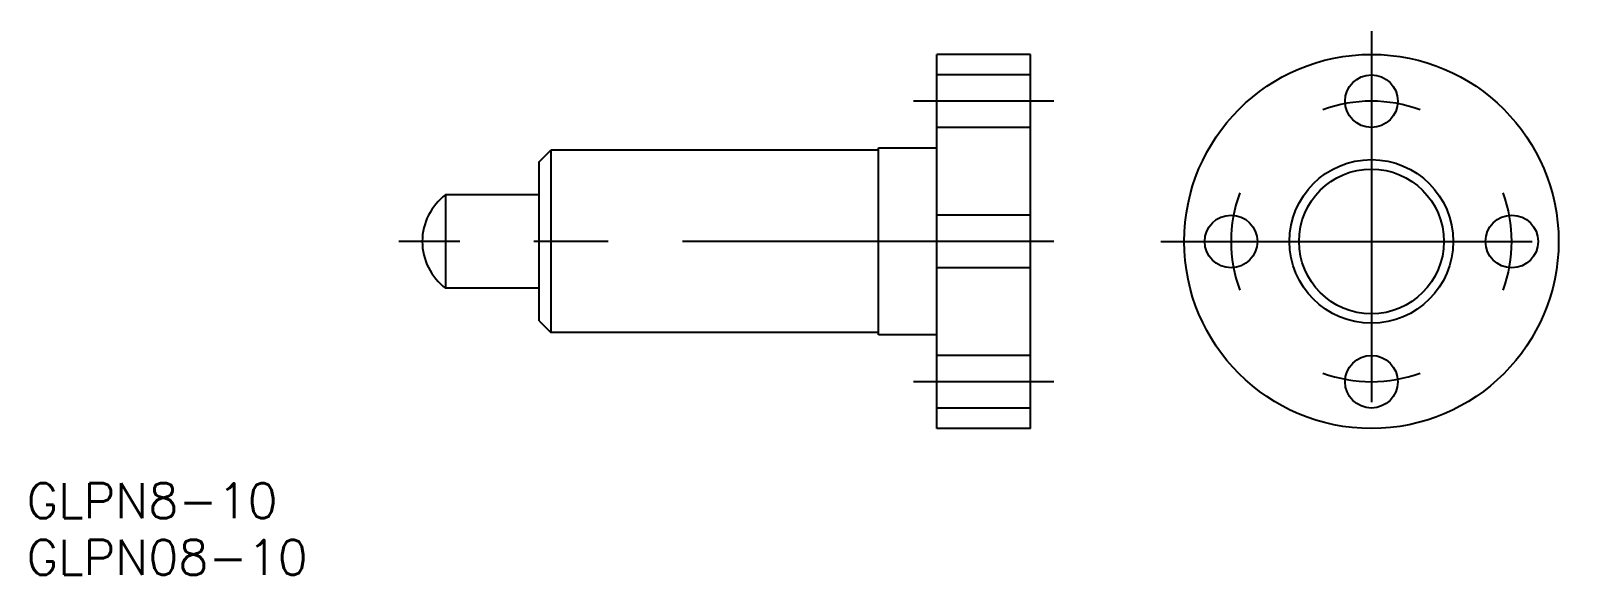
# Model space of a CAD drawing. Extents: x -115 to 18, y -29 to 18.
import ezdxf

# ---------------------------------------------------------------- set-up
doc = ezdxf.new("R2010")
doc.units = 0
doc.linetypes.add('CENTER', pattern=[50.8, 31.75, -6.35, 6.35, -6.35])
doc.linetypes.add('DASHED', pattern=[19.05, 12.7, -6.35])
doc.layers.get('0').update_dxf_attribs({"linetype": 'CONTINUOUS'})
doc.layers.add('CENTER', color=1, linetype='CENTER')
doc.styles.get("Standard").update_dxf_attribs({"font": 'txt.shx', "height": 3, "bigfont": 'bigfont.shx'})

msp = doc.modelspace()

# ---------------------------------------------------------------- linework, layer by layer
at = {"color": 7, "linetype": 'CONTINUOUS'}
for p, q in [((-37.14, -16), (-37.14, 16)), ((-29.14, 16), (-37.14, 16)), ((-29.14, -16), (-29.14, 16)), ((-42.14, -8), (-42.14, 8)), ((-42.14, 8), (-37.14, 8)), ((-71.14, 6.8), (-70.14, 7.8)), ((-71.14, -6.8), (-71.14, 6.8)), ((-42.14, 7.8), (-70.14, 7.8)), ((-70.14, 7.8), (-70.14, -7.8)), ((-79.14, 4), (-79.14, -4)), ((-71.14, 4), (-79.14, 4)), ((-71.14, -4), (-79.14, -4)), ((-71.14, -6.8), (-70.14, -7.8)), ((-42.14, -7.8), (-70.14, -7.8)), ((-37.14, -8), (-42.14, -8)), ((-29.14, -16), (-37.14, -16))]:
    msp.add_line(p, q, dxfattribs=at)
at = {"color": 3, "linetype": 'DASHED'}
for p, q in [((-29.14, 14.25), (-37.14, 14.25)), ((-29.14, 9.75), (-37.14, 9.75)), ((-29.14, 2.25), (-37.14, 2.25)), ((-29.14, -2.25), (-37.14, -2.25)), ((-29.14, -9.75), (-37.14, -9.75)), ((-29.14, -14.25), (-37.14, -14.25))]:
    msp.add_line(p, q, dxfattribs=at)
at = {"color": 7, "linetype": 'CONTINUOUS'}
for centre, radius in [((0, 0), 16), ((0, 12), 2.25), ((0, 0), 7), ((-12, 0), 2.25), ((12, 0), 2.25), ((0, -12), 2.25)]:
    msp.add_circle(centre, radius, dxfattribs=at)
at = {"color": 3, "linetype": 'CONTINUOUS'}
msp.add_circle((0, 0), 6.19, dxfattribs=at)
at = {"color": 7, "linetype": 'CONTINUOUS'}
msp.add_arc((-76.14, 0), 5, 126.8699, 233.1301, dxfattribs=at)
at = {"layer": 'CENTER', "color": 1, "linetype": 'CENTER'}
for p, q in [((0, 18), (0, -18)), ((-27.14, 12), (-39.14, 12)), ((-18, 0), (18, 0)), ((-27.14, 0), (-83.14, 0)), ((-27.14, -12), (-39.14, -12))]:
    msp.add_line(p, q, dxfattribs=at)
for start, end in [(69.6919, 110.3081), (159.6919, 200.3081), (339.6919, 20.3081), (249.6919, 290.3081)]:
    msp.add_arc((0, 0), 12, start, end, dxfattribs=at)

# ---------------------------------------------------------------- texts
at = {"color": 7, "linetype": 'CONTINUOUS'}
for s, p in [('GLPN8-10', (-114.97, -23.68)), ('GLPN08-10', (-114.97, -28.53))]:
    msp.add_text(s, height=3, dxfattribs=at).set_placement(p)

doc.saveas('drawing.dxf')
